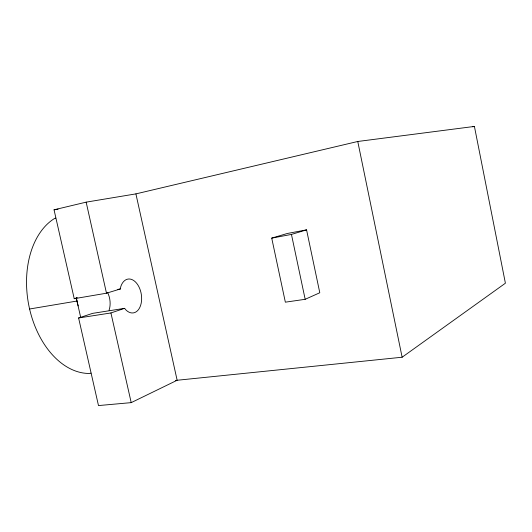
<?xml version="1.0" encoding="UTF-8"?>
<svg xmlns="http://www.w3.org/2000/svg" width="532" height="532" viewBox="0 0 532 532"><rect width="100%" height="100%" fill="white"/><g stroke="black" fill="none" stroke-linecap="round" stroke-linejoin="round"><path stroke-width="0.8" d="M120.279 288.982L120.857 286.389A17.13 10.726 80.9 0 1 135.381 281.88A17.13 10.726 80.9 0 1 140.634 305.361A17.13 10.726 80.9 0 1 126.19 310.223L124.608 308.334L92.621 313.361L78.603 317.976L98.487 405.57L131.211 402.631L177.143 380.26L135.906 193.887L86.157 202.147L54.045 209.814L74.221 298.691L106.486 293.205L120.279 288.982L117.825 289.401M175.533 380.427L402.126 357.225L505.4 283.21L474.418 126.43L357.763 141.479L135.906 193.887M305.168 299.303L319.792 292.753L306.565 229.857L287.26 233.495L271.726 238.117L285.352 302.176L305.168 299.303L291.45 234.419L306.565 229.857M55.767 218.067L54.277 218.645A80.957 54.178 80.3 0 0 29.513 308.66A80.957 54.178 80.3 0 0 89.443 373.457L90.972 373.145M78.603 317.976L110.922 312.956L124.608 308.334M74.221 298.691L77.359 297.747M472.802 126.796L474.418 126.43M271.726 238.117L291.45 234.419M54.045 209.814L58.088 209.129M29.586 308.999L76.98 301.039M110.922 312.956L131.211 402.631M76.249 297.82L80.651 317.232M86.157 202.147L106.486 293.205M357.763 141.479L402.126 357.225M78.184 305.92A83.664 52.395 80.3 0 1 76.302 297.873M107.544 292.374A16.745 10.986 80.9 0 1 109.073 310.249"/></g></svg>
